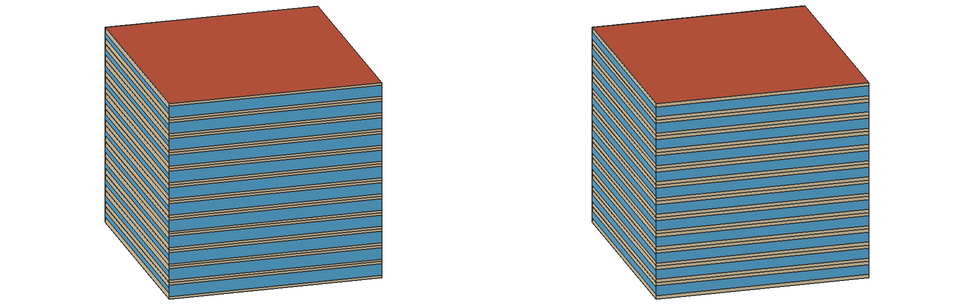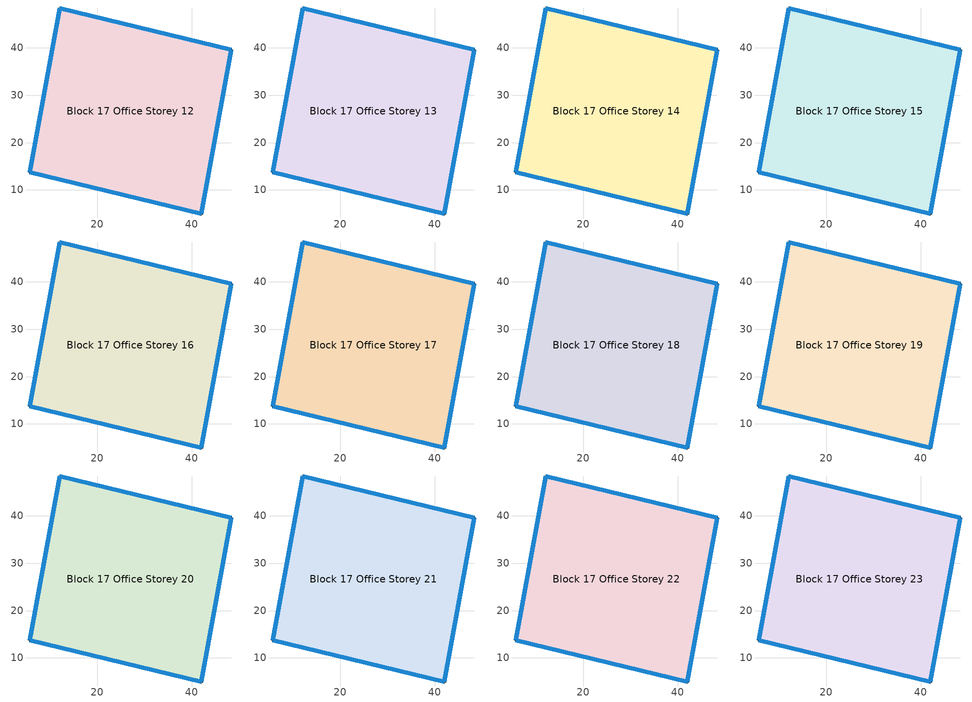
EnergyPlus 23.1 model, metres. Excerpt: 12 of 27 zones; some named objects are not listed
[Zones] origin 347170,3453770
Block 17 Office Storey 12
 floor outside (Project Floor): 48.35,39.61 42.03,4.88 5.75,13.73 12.07,48.45 z36
 wall outside (Project Wall): 5.75,13.73 42.03,4.88 48.35,39.61 12.07,48.45 5.75,13.73 z36:39
 window (Office_south_window_construction): 5.77,13.72 42.01,4.89 z36.45:38.55
 window (Office_east_window_construction): 42.03,4.9 48.34,39.59 z36.9:38.1
 window (Office_north_window_construction): 48.33,39.61 12.09,48.44 z36.6:38.4
 window (Office_west_window_construction): 12.07,48.43 5.76,13.74 z37.05:37.95
 roof outside (Project Ceiling): 42.03,4.88 48.35,39.61 12.07,48.45 5.75,13.73 z39
Block 17 Office Storey 13
 floor outside (Project Floor): 48.35,39.61 42.03,4.88 5.75,13.73 12.07,48.45 z39
 wall outside (Project Wall): 5.75,13.73 42.03,4.88 48.35,39.61 12.07,48.45 5.75,13.73 z39:42
 window (Office_south_window_construction): 5.77,13.72 42.01,4.89 z39.45:41.55
 window (Office_east_window_construction): 42.03,4.9 48.34,39.59 z39.9:41.1
 window (Office_north_window_construction): 48.33,39.61 12.09,48.44 z39.6:41.4
 window (Office_west_window_construction): 12.07,48.43 5.76,13.74 z40.05:40.95
 roof outside (Project Ceiling): 42.03,4.88 48.35,39.61 12.07,48.45 5.75,13.73 z42
Block 17 Office Storey 14
 floor outside (Project Floor): 48.35,39.61 42.03,4.88 5.75,13.73 12.07,48.45 z42
 wall outside (Project Wall): 5.75,13.73 42.03,4.88 48.35,39.61 12.07,48.45 5.75,13.73 z42:45
 window (Office_south_window_construction): 5.77,13.72 42.01,4.89 z42.45:44.55
 window (Office_east_window_construction): 42.03,4.9 48.34,39.59 z42.9:44.1
 window (Office_north_window_construction): 48.33,39.61 12.09,48.44 z42.6:44.4
 window (Office_west_window_construction): 12.07,48.43 5.76,13.74 z43.05:43.95
 roof outside (Project Ceiling): 42.03,4.88 48.35,39.61 12.07,48.45 5.75,13.73 z45
Block 17 Office Storey 15
 floor outside (Project Floor): 48.35,39.61 42.03,4.88 5.75,13.73 12.07,48.45 z45
 wall outside (Project Wall): 5.75,13.73 42.03,4.88 48.35,39.61 12.07,48.45 5.75,13.73 z45:48
 window (Office_south_window_construction): 5.77,13.72 42.01,4.89 z45.45:47.55
 window (Office_east_window_construction): 42.03,4.9 48.34,39.59 z45.9:47.1
 window (Office_north_window_construction): 48.33,39.61 12.09,48.44 z45.6:47.4
 window (Office_west_window_construction): 12.07,48.43 5.76,13.74 z46.05:46.95
 roof outside (Project Ceiling): 42.03,4.88 48.35,39.61 12.07,48.45 5.75,13.73 z48
Block 17 Office Storey 16
 floor outside (Project Floor): 48.35,39.61 42.03,4.88 5.75,13.73 12.07,48.45 z48
 wall outside (Project Wall): 5.75,13.73 42.03,4.88 48.35,39.61 12.07,48.45 5.75,13.73 z48:51
 window (Office_south_window_construction): 5.77,13.72 42.01,4.89 z48.45:50.55
 window (Office_east_window_construction): 42.03,4.9 48.34,39.59 z48.9:50.1
 window (Office_north_window_construction): 48.33,39.61 12.09,48.44 z48.6:50.4
 window (Office_west_window_construction): 12.07,48.43 5.76,13.74 z49.05:49.95
 roof outside (Project Ceiling): 42.03,4.88 48.35,39.61 12.07,48.45 5.75,13.73 z51
Block 17 Office Storey 17
 floor outside (Project Floor): 48.35,39.61 42.03,4.88 5.75,13.73 12.07,48.45 z51
 wall outside (Project Wall): 5.75,13.73 42.03,4.88 48.35,39.61 12.07,48.45 5.75,13.73 z51:54
 window (Office_south_window_construction): 5.77,13.72 42.01,4.89 z51.45:53.55
 window (Office_east_window_construction): 42.03,4.9 48.34,39.59 z51.9:53.1
 window (Office_north_window_construction): 48.33,39.61 12.09,48.44 z51.6:53.4
 window (Office_west_window_construction): 12.07,48.43 5.76,13.74 z52.05:52.95
 roof outside (Project Ceiling): 42.03,4.88 48.35,39.61 12.07,48.45 5.75,13.73 z54
Block 17 Office Storey 18
 floor outside (Project Floor): 48.35,39.61 42.03,4.88 5.75,13.73 12.07,48.45 z54
 wall outside (Project Wall): 5.75,13.73 42.03,4.88 48.35,39.61 12.07,48.45 5.75,13.73 z54:57
 window (Office_south_window_construction): 5.77,13.72 42.01,4.89 z54.45:56.55
 window (Office_east_window_construction): 42.03,4.9 48.34,39.59 z54.9:56.1
 window (Office_north_window_construction): 48.33,39.61 12.09,48.44 z54.6:56.4
 window (Office_west_window_construction): 12.07,48.43 5.76,13.74 z55.05:55.95
 roof outside (Project Ceiling): 42.03,4.88 48.35,39.61 12.07,48.45 5.75,13.73 z57
Block 17 Office Storey 19
 floor outside (Project Floor): 48.35,39.61 42.03,4.88 5.75,13.73 12.07,48.45 z57
 wall outside (Project Wall): 5.75,13.73 42.03,4.88 48.35,39.61 12.07,48.45 5.75,13.73 z57:60
 window (Office_south_window_construction): 5.77,13.72 42.01,4.89 z57.45:59.55
 window (Office_east_window_construction): 42.03,4.9 48.34,39.59 z57.9:59.1
 window (Office_north_window_construction): 48.33,39.61 12.09,48.44 z57.6:59.4
 window (Office_west_window_construction): 12.07,48.43 5.76,13.74 z58.05:58.95
 roof outside (Project Ceiling): 42.03,4.88 48.35,39.61 12.07,48.45 5.75,13.73 z60
Block 17 Office Storey 20
 floor outside (Project Floor): 48.35,39.61 42.03,4.88 5.75,13.73 12.07,48.45 z60
 wall outside (Project Wall): 5.75,13.73 42.03,4.88 48.35,39.61 12.07,48.45 5.75,13.73 z60:63
 window (Office_south_window_construction): 5.77,13.72 42.01,4.89 z60.45:62.55
 window (Office_east_window_construction): 42.03,4.9 48.34,39.59 z60.9:62.1
 window (Office_north_window_construction): 48.33,39.61 12.09,48.44 z60.6:62.4
 window (Office_west_window_construction): 12.07,48.43 5.76,13.74 z61.05:61.95
 roof outside (Project Ceiling): 42.03,4.88 48.35,39.61 12.07,48.45 5.75,13.73 z63
Block 17 Office Storey 21
 floor outside (Project Floor): 48.35,39.61 42.03,4.88 5.75,13.73 12.07,48.45 z63
 wall outside (Project Wall): 5.75,13.73 42.03,4.88 48.35,39.61 12.07,48.45 5.75,13.73 z63:66
 window (Office_south_window_construction): 5.77,13.72 42.01,4.89 z63.45:65.55
 window (Office_east_window_construction): 42.03,4.9 48.34,39.59 z63.9:65.1
 window (Office_north_window_construction): 48.33,39.61 12.09,48.44 z63.6:65.4
 window (Office_west_window_construction): 12.07,48.43 5.76,13.74 z64.05:64.95
 roof outside (Project Ceiling): 42.03,4.88 48.35,39.61 12.07,48.45 5.75,13.73 z66
Block 17 Office Storey 22
 floor outside (Project Floor): 48.35,39.61 42.03,4.88 5.75,13.73 12.07,48.45 z66
 wall outside (Project Wall): 5.75,13.73 42.03,4.88 48.35,39.61 12.07,48.45 5.75,13.73 z66:69
 window (Office_south_window_construction): 5.77,13.72 42.01,4.89 z66.45:68.55
 window (Office_east_window_construction): 42.03,4.9 48.34,39.59 z66.9:68.1
 window (Office_north_window_construction): 48.33,39.61 12.09,48.44 z66.6:68.4
 window (Office_west_window_construction): 12.07,48.43 5.76,13.74 z67.05:67.95
 roof outside (Project Ceiling): 42.03,4.88 48.35,39.61 12.07,48.45 5.75,13.73 z69
Block 17 Office Storey 23
 floor outside (Project Floor): 48.35,39.61 42.03,4.88 5.75,13.73 12.07,48.45 z69
 wall outside (Project Wall): 5.75,13.73 42.03,4.88 48.35,39.61 12.07,48.45 5.75,13.73 z69:72
 window (Office_south_window_construction): 5.77,13.72 42.01,4.89 z69.45:71.55
 window (Office_east_window_construction): 42.03,4.9 48.34,39.59 z69.9:71.1
 window (Office_north_window_construction): 48.33,39.61 12.09,48.44 z69.6:71.4
 window (Office_west_window_construction): 12.07,48.43 5.76,13.74 z70.05:70.95
 roof outside (Project Ceiling): 42.03,4.88 48.35,39.61 12.07,48.45 5.75,13.73 z72
[Building]
Building_1: North Axis=0; Terrain=City; Loads Convergence Tolerance Value=0.04; Temperature Convergence Tolerance Value=0.4; Solar Distribution=FullExterior; Maximum Number of Warmup Days=25; Minimum Number of Warmup Days=6
[Site:Location]
CHN Design_Conditions: Latitude=30; Longitude=114; Time Zone=8; Elevation=12
[SIZINGPERIOD:DESIGNDAY] Day of Month=21; DryBulb Temperature Range Modifier Type=DefaultMultipliers; Humidity Condition Type=Wetbulb; Barometric Pressure=101181; Rain Indicator=No; Snow Indicator=No; Daylight Saving Time Indicator=No; Sky Clearness=0; Begin Environment Reset Mode=FullResetAtBeginEnvironment
Name | Month | Day Type | Maximum DryBulb Temperature | Daily DryBulb Temperature Range | Wetbulb or DewPoint at Maximum DryBulb | Wind Speed | Wind Direction | Solar Model Indicator | ASHRAE Clear Sky Optical Depth for Beam Irradiance taub | ASHRAE Clear Sky Optical Depth for Diffuse Irradiance taud
Ann Htg 99.6% Condns DB | 1 | WinterDesignDay | -10 | 0 | -4.8 | 1 | 340 | ASHRAEClearSky | 0 | 0
Ann Clg .4% Condns DB=>MWB | 7 | SummerDesignDay | 40 | 6.6 | 27.1 | 3.5 | 220 | ASHRAETau | 0.781 | 1.413
[MATERIAL]
DefaultMaterial: Roughness=Rough; Thickness=0.1; Conductivity=0.1; Density=1000; Specific Heat=1000; Thermal Absorptance=0.9; Solar Absorptance=0.7; Visible Absorptance=0.7
[WINDOWMATERIAL:SIMPLEGLAZINGSYSTEM] UFactor=3; Visible Transmittance=0.6
Name | Solar Heat Gain Coefficient
Office_east_window; Office_south_window; Office_west_window | 0.3
Office_north_window | 0.35
[CONSTRUCTION]
Project Wall; Project Floor; Project Ceiling: DefaultMaterial
Office_east_window_construction: Office_east_window
Office_south_window_construction: Office_south_window
Office_west_window_construction: Office_west_window
Office_north_window_construction: Office_north_window
[SPACE] Ceiling Height=autocalculate; Volume=autocalculate; Floor Area=autocalculate; Space Type=Office
Name | Zone
Block 17 Office Storey 12_space | Block 17 Office Storey 12
Block 17 Office Storey 13_space | Block 17 Office Storey 13
Block 17 Office Storey 14_space | Block 17 Office Storey 14
Block 17 Office Storey 15_space | Block 17 Office Storey 15
Block 17 Office Storey 16_space | Block 17 Office Storey 16
Block 17 Office Storey 17_space | Block 17 Office Storey 17
Block 17 Office Storey 18_space | Block 17 Office Storey 18
Block 17 Office Storey 19_space | Block 17 Office Storey 19
Block 17 Office Storey 20_space | Block 17 Office Storey 20
Block 17 Office Storey 21_space | Block 17 Office Storey 21
Block 17 Office Storey 22_space | Block 17 Office Storey 22
Block 17 Office Storey 23_space | Block 17 Office Storey 23
[SPACELIST]
Office: Block 17 Office Storey 0_space, Block 17 Office Storey 1_space, Block 17 Office Storey 2_space, Block 17 Office Storey 3_space, Block 17 Office Storey 4_space, Block 17 Office Storey 5_space, Block 17 Office Storey 6_space, Block 17 Office Storey 7_space, Block 17 Office Storey 8_space, Block 17 Office Storey 9_space, Block 17 Office Storey 10_space, Block 17 Office Storey 11_space, Block 17 Office Storey 12_space, Block 17 Office Storey 13_space, Block 17 Office Storey 14_space, Block 17 Office Storey 15_space, Block 17 Office Storey 16_space, Block 17 Office Storey 17_space, Block 17 Office Storey 18_space, Block 17 Office Storey 19_space, Block 17 Office Storey 20_space, Block 17 Office Storey 21_space, Block 17 Office Storey 22_space, Block 17 Office Storey 23_space, Block 17 Office Storey 24_space, Block 17 Office Storey 25_space, Block 17 Office Storey 26_space
[ZONE] Type=1; Multiplier=1; Ceiling Height=autocalculate; Volume=autocalculate; Floor Area=autocalculate; Part of Total Floor Area=Yes
Block 17 Office Storey 12; Block 17 Office Storey 13; Block 17 Office Storey 14; Block 17 Office Storey 15; Block 17 Office Storey 16; Block 17 Office Storey 17; Block 17 Office Storey 18; Block 17 Office Storey 19; Block 17 Office Storey 20; Block 17 Office Storey 21; Block 17 Office Storey 22; Block 17 Office Storey 23
[PEOPLE]
People_for_office: Zone or ZoneList or Space or SpaceList=Office; Number of People Schedule=SeasonalSchedule_Schedule_office_people; Number of People Calculation Method=People/Area; People per Floor Area=0.1; Fraction Radiant=0.3; Sensible Heat Fraction=autocalculate; Activity Level Schedule=SeasonalSchedule_Schedule_office_activity; Carbon Dioxide Generation Rate=3.82e-08; Enable ASHRAE 55 Comfort Warnings=No; Mean Radiant Temperature Calculation Type=ZoneAveraged; Clothing Insulation Calculation Method=ClothingInsulationSchedule; Cold Stress Temperature Threshold=15.56; Heat Stress Temperature Threshold=30
[LIGHTS]
Light_for_office: Zone or ZoneList or Space or SpaceList=Office; Schedule=SeasonalSchedule_office_lighting; Design Level Calculation Method=Watts/Area; Watts per Zone Floor Area=8; Return Air Fraction=0; Fraction Radiant=0.32; Fraction Visible=0.25; Fraction Replaceable=1; EndUse Subcategory=General; Return Air Fraction Calculated from Plenum Temperature=No; Return Air Fraction Function of Plenum Temperature Coefficient 1=0; Return Air Fraction Function of Plenum Temperature Coefficient 2=0
[ELECTRICEQUIPMENT]
Equipment_for_office: Zone or ZoneList or Space or SpaceList=Office; Schedule=SeasonalSchedule_Schedule_office_equipment; Design Level Calculation Method=Watts/Area; Watts per Zone Floor Area=15; Fraction Latent=0; Fraction Radiant=0; Fraction Lost=0; EndUse Subcategory=Electric Equipment
[DAYLIGHTING:CONTROLS] Illuminance Setpoint at Reference Point 1=300
Name | Zone or Space | Glare Calculation Daylighting Reference Point | Daylighting Reference Point 1
Dlight_Block 17 Office Storey 12 | Block 17 Office Storey 12 | Rpoint_Block 17 Office Storey 12 | Rpoint_Block 17 Office Storey 12
Dlight_Block 17 Office Storey 13 | Block 17 Office Storey 13 | Rpoint_Block 17 Office Storey 13 | Rpoint_Block 17 Office Storey 13
Dlight_Block 17 Office Storey 14 | Block 17 Office Storey 14 | Rpoint_Block 17 Office Storey 14 | Rpoint_Block 17 Office Storey 14
Dlight_Block 17 Office Storey 15 | Block 17 Office Storey 15 | Rpoint_Block 17 Office Storey 15 | Rpoint_Block 17 Office Storey 15
Dlight_Block 17 Office Storey 16 | Block 17 Office Storey 16 | Rpoint_Block 17 Office Storey 16 | Rpoint_Block 17 Office Storey 16
Dlight_Block 17 Office Storey 17 | Block 17 Office Storey 17 | Rpoint_Block 17 Office Storey 17 | Rpoint_Block 17 Office Storey 17
Dlight_Block 17 Office Storey 18 | Block 17 Office Storey 18 | Rpoint_Block 17 Office Storey 18 | Rpoint_Block 17 Office Storey 18
Dlight_Block 17 Office Storey 19 | Block 17 Office Storey 19 | Rpoint_Block 17 Office Storey 19 | Rpoint_Block 17 Office Storey 19
Dlight_Block 17 Office Storey 20 | Block 17 Office Storey 20 | Rpoint_Block 17 Office Storey 20 | Rpoint_Block 17 Office Storey 20
Dlight_Block 17 Office Storey 21 | Block 17 Office Storey 21 | Rpoint_Block 17 Office Storey 21 | Rpoint_Block 17 Office Storey 21
Dlight_Block 17 Office Storey 22 | Block 17 Office Storey 22 | Rpoint_Block 17 Office Storey 22 | Rpoint_Block 17 Office Storey 22
Dlight_Block 17 Office Storey 23 | Block 17 Office Storey 23 | Rpoint_Block 17 Office Storey 23 | Rpoint_Block 17 Office Storey 23
[HVACTEMPLATE:ZONE:IDEALLOADSAIRSYSTEM] Template Thermostat=Thermostat_for_office; Maximum Heating Supply Air Temperature=50; Minimum Cooling Supply Air Temperature=13; Maximum Heating Supply Air Humidity Ratio=0.0156; Minimum Cooling Supply Air Humidity Ratio=0.0077; Heating Limit=NoLimit; Cooling Limit=NoLimit; Dehumidification Control Type=ConstantSensibleHeatRatio; Cooling Sensible Heat Ratio=0.7; Dehumidification Setpoint=60; Humidification Control Type=None; Humidification Setpoint=30; Outdoor Air Method=DetailedSpecification; Outdoor Air Flow Rate per Person=0.00944; Outdoor Air Flow Rate per Zone Floor Area=0; Outdoor Air Flow Rate per Zone=0; Design Specification Outdoor Air Object=Ventilation_for_office; Demand Controlled Ventilation Type=None; Outdoor Air Economizer Type=NoEconomizer; Heat Recovery Type=None; Sensible Heat Recovery Effectiveness=0.7; Latent Heat Recovery Effectiveness=0.65
Block 17 Office Storey 12; Block 17 Office Storey 13; Block 17 Office Storey 14; Block 17 Office Storey 15; Block 17 Office Storey 16; Block 17 Office Storey 17; Block 17 Office Storey 18; Block 17 Office Storey 19; Block 17 Office Storey 20; Block 17 Office Storey 21; Block 17 Office Storey 22; Block 17 Office Storey 23
[DESIGNSPECIFICATION:OUTDOORAIR]
Ventilation_for_office: Outdoor Air Method=Flow/Person; Outdoor Air Flow per Person=0.00833333; Outdoor Air Flow per Zone Floor Area=0; Outdoor Air Flow per Zone=0; Outdoor Air Flow Air Changes per Hour=0
[SCHEDULE:DAY:HOURLY]
Schedule_office_lighting_weekday_hourly: 0.1, 0.1, 0.1, 0.1, 0.1, 0.1, 0.1, 0.2, 0.5, 0.95, 0.95, 0.95, 0.8, 0.8, 0.95, 0.95, 0.95, 0.95, 0.95, 0.95, 0.95, 0.8, 0.5, 0.1
Schedule_office_lighting_holiday_hourly; Schedule_office_equipment_holiday_hourly: 0.1, 0.1, 0.1, 0.1, 0.1, 0.1, 0.1, 0.1, 0.1, 0.1, 0.1, 0.1, 0.1, 0.3, 0.3, 0.3, 0.3, 0.3, 0.3, 0.3, 0.3, 0.3, 0.1, 0.1
Schedule_office_equipment_weekday_hourly: 0.1, 0.1, 0.1, 0.1, 0.1, 0.1, 0.1, 0.2, 0.5, 0.95, 0.95, 0.95, 0.5, 0.5, 0.95, 0.95, 0.95, 0.95, 0.95, 0.95, 0.4, 0.4, 0.3, 0.1
Schedule_office_people_weekday_hourly: 0.1, 0.1, 0.1, 0.1, 0.1, 0.1, 0.1, 0.5, 0.95, 0.95, 0.95, 0.8, 0.8, 0.95, 0.95, 0.95, 0.95, 0.95, 0.8, 0.5, 0.5, 0.3, 0.1, 0.1
Schedule_office_people_holiday_hourly: 0.1, 0.1, 0.1, 0.1, 0.1, 0.1, 0.1, 0.1, 0.1, 0.1, 0.1, 0.1, 0.1, 0.3, 0.3, 0.3, 0.3, 0.3, 0.3, 0.1, 0.1, 0.1, 0.1, 0.1
Schedule_office_activity_weekday_hourly; Schedule_office_activity_holiday_hourly: 144, 144, 144, 144, 144, 144, 144, 144, 144, 144, 144, 144, 144, 144, 144, 144, 144, 144, 144, 144, 144, 144, 144, 144
[SCHEDULE:WEEK:DAILY]
Schedule_office_lighting_weekly: Schedule_office_lighting_holiday_hourly, Schedule_office_lighting_weekday_hourly, Schedule_office_lighting_weekday_hourly, Schedule_office_lighting_weekday_hourly, Schedule_office_lighting_weekday_hourly, Schedule_office_lighting_weekday_hourly, Schedule_office_lighting_holiday_hourly, Schedule_office_lighting_holiday_hourly, Schedule_office_lighting_weekday_hourly, Schedule_office_lighting_weekday_hourly, Schedule_office_lighting_holiday_hourly, Schedule_office_lighting_holiday_hourly
Schedule_office_equipment_weekly: Schedule_office_equipment_holiday_hourly, Schedule_office_equipment_weekday_hourly, Schedule_office_equipment_weekday_hourly, Schedule_office_equipment_weekday_hourly, Schedule_office_equipment_weekday_hourly, Schedule_office_equipment_weekday_hourly, Schedule_office_equipment_holiday_hourly, Schedule_office_equipment_holiday_hourly, Schedule_office_equipment_weekday_hourly, Schedule_office_equipment_weekday_hourly, Schedule_office_equipment_holiday_hourly, Schedule_office_equipment_holiday_hourly
Schedule_office_people_weekly: Schedule_office_people_holiday_hourly, Schedule_office_people_weekday_hourly, Schedule_office_people_weekday_hourly, Schedule_office_people_weekday_hourly, Schedule_office_people_weekday_hourly, Schedule_office_people_weekday_hourly, Schedule_office_people_holiday_hourly, Schedule_office_people_holiday_hourly, Schedule_office_people_weekday_hourly, Schedule_office_people_weekday_hourly, Schedule_office_people_holiday_hourly, Schedule_office_people_holiday_hourly
Schedule_office_activity_weekly: Schedule_office_activity_holiday_hourly, Schedule_office_activity_weekday_hourly, Schedule_office_activity_weekday_hourly, Schedule_office_activity_weekday_hourly, Schedule_office_activity_weekday_hourly, Schedule_office_activity_weekday_hourly, Schedule_office_activity_holiday_hourly, Schedule_office_activity_holiday_hourly, Schedule_office_activity_weekday_hourly, Schedule_office_activity_weekday_hourly, Schedule_office_activity_holiday_hourly, Schedule_office_activity_holiday_hourly
[SCHEDULE:YEAR]
SeasonalSchedule_office_lighting: Schedule_office_lighting_weekly, 1, 1, 12, 31
SeasonalSchedule_Schedule_office_equipment: Schedule_office_equipment_weekly, 1, 1, 12, 31
SeasonalSchedule_Schedule_office_people: Schedule_office_people_weekly, 1, 1, 12, 31
SeasonalSchedule_Schedule_office_activity: Schedule_office_activity_weekly, 1, 1, 12, 31
